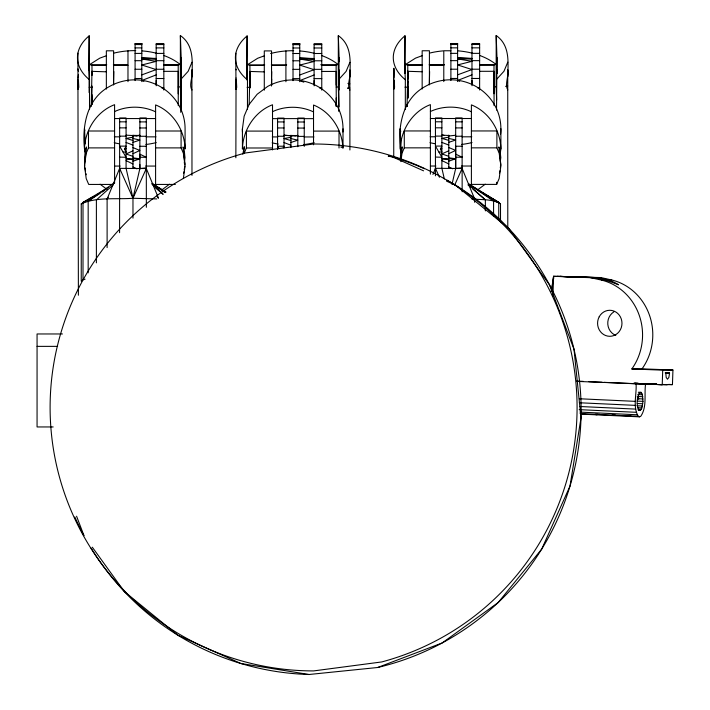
<?xml version="1.0" encoding="UTF-8"?>
<svg xmlns="http://www.w3.org/2000/svg" width="710" height="710" viewBox="0 0 710 710"><rect width="100%" height="100%" fill="white"/><g stroke="black" fill="none" stroke-linecap="round" stroke-linejoin="round"><path stroke-width="1.06" d="M88.777 70.246L89.185 35.828A57.474 36.095 0 0 0 89.522 79.777L89.522 109.304M91.98 75.278L91.98 71.346L106.42 71.817L106.349 71.346M132.974 218.148L132.974 198.267L139.87 168.518L139.87 164.507M146.358 207.293L146.313 167.879L139.87 168.518L119.635 168.35L107.112 199.013L107.112 247.604M146.313 157.274L139.87 154.168L139.87 157.274L146.313 157.274L146.313 156.732M191.975 175.379L191.913 69.82C193.466 76.352 188.47 84.534 191.975 90.001M249.876 87.996L249.92 71.444L264.351 71.914L264.289 71.444M249.911 87.002L249.902 82.111M249.92 79.307L249.92 71.444L249.166 104.379L244.142 116.174L242.43 128.821L242.43 149.1C242.793 130.17 254.633 111.568 272.516 104.769L272.516 149.925M349.906 149.97L349.844 69.917C351.397 76.44 346.4 84.623 349.915 90.09M404.585 73.494L404.984 35.784A57.474 36.095 0 0 0 405.33 79.724L405.33 109.251M407.655 98.663L407.788 71.302L422.219 71.772L422.157 71.302M407.788 93.551L407.788 89.957M407.788 79.165L407.788 71.302L407.034 106.411M451.977 184.405L455.678 168.465L455.678 146.233L462.121 146.233M462.157 191.753L462.121 167.826L455.678 168.465L435.443 168.297L432.931 174.429M455.678 157.221L462.121 157.221L462.121 156.679M507.783 228.558L507.73 69.766C508.972 76.307 504.473 84.454 507.783 89.948M656.475 384.234L645.603 383.826C644.023 394.352 647.2 406.981 640.74 416.317L639.488 416.841L638.272 416.317C632.503 406.644 636.861 394.316 636.071 383.826L656.342 384.128M642.976 401.363L642.408 394.795L641.228 392.39L639.745 392.39C636.604 397.52 636.204 404.993 639.009 410.336L640.491 410.336L641.875 407.93L642.976 401.363L637.482 401.106M435.425 175.823L435.443 168.297L439.446 177.278M496.787 73.591L496.893 69.704L496.911 73.591M91.945 85.945L91.803 104.237M246.849 79.813L246.849 69.305L246.725 77.186M271.628 85.315L271.681 78.996M78.437 71.169L77.931 69.145M91.838 104.397L91.945 94.59M236.128 69.926L235.871 69.243L235.942 78.002M339.007 76.023L338.998 90.028L339.034 89.291M407.717 97.811L407.788 88.768M407.788 90.126L407.771 81.969M91.838 104.663L91.945 96.205M407.735 98.042L407.788 65.098M407.726 98.264L407.788 92.975M404.629 73.041L404.7 69.163L404.744 73.05M89.105 92.584L89.185 35.828M247.462 79.866A57.474 36.095 0 0 1 247.115 35.926L246.716 62.64L247.462 79.866L247.462 109.402M181.156 70.902L181.041 69.757L181.068 89.93L181.156 57.492L180.375 35.553C194.283 45.36 192.295 61.814 191.975 76.653M180.722 112.304L181.156 57.492M338.661 111.31L339.096 57.581L338.315 35.642C352.213 45.449 350.225 61.903 349.906 76.742M496.53 110.068L496.964 57.439L496.184 35.5C510.082 45.307 508.094 61.761 507.783 76.6M91.98 73.858L91.989 74.79L91.98 71.346L91.226 106.464M113.511 84.703L113.813 71.532M271.424 85.892L271.752 71.621M429.319 84.65L429.621 71.479M88.874 69.9L88.892 69.216L88.927 69.9M552.904 296.123L553.578 276.296L600.837 277.566L611.763 279.98A56.188 52.646 89.4 0 1 642.053 368.836L672.938 370.034L672.45 384.589L662.235 384.705L576.484 381.385M656.297 384.305L640.837 383.826L662.235 384.705L662.714 370.158L672.938 370.034M78.446 74.381L77.931 79.058L78.393 295.218M339.025 69.846L339.034 83.807M669.574 373.034L668.864 377.418L667.462 379.229L666.184 377.418L665.785 373.034L669.574 373.034L665.181 372.874M243.69 153.573L244.267 146.695L242.847 154.177M400.715 160.566L402.339 146.943C400.875 147.92 400.848 154.851 400.369 157.531A14.555 0.444 82.7 0 1 400.742 160.327M551.643 291.624L553.578 276.296L590.613 277.69C600.261 277.876 609.588 281.284 618.49 284.781C601.911 273.758 578.854 278.515 560.11 276.217M185.008 164.347L183.029 146.997C184.502 147.973 184.529 154.904 185.008 157.584A14.555 0.444 -82.7 0 0 184.28 163.105M84.898 152.002C81.535 127.853 86.052 98.974 109.642 86.398A50.295 48.883 0 0 1 185.079 128.732L185.079 149.002C184.707 130.294 173.16 111.905 155.596 104.92L155.596 186.348M84.49 149.002C84.854 130.072 96.693 111.479 114.585 104.681L114.585 183.34M183.366 178.547L185.079 165.9L183.366 153.245L181.085 147.893L181.085 131.004L155.596 131.004M400.839 152.952C397.254 128.537 401.514 99.116 425.441 86.345A50.295 48.883 0 0 1 478.07 87.738A50.295 48.883 0 0 1 500.585 133.995M400.298 148.949C400.662 130.028 412.501 111.426 430.393 104.627L430.393 174.136M400.866 161.631L402.011 153.191L404.292 147.849L404.292 130.951L430.393 130.951M500.168 154.221L500.887 148.949L500.887 128.679M551.235 291.526L553.578 276.296L553.693 278.48M235.862 157.78L236.057 77.985M393.739 157.638L393.739 79.005C394.902 72.873 393.393 58.717 393.81 77.86M191.975 62.196L188.159 71.311L180.722 79.493M349.906 62.294L346.098 71.408L338.661 79.591M507.783 62.152L503.967 71.257L496.53 79.44M114.585 131.004L88.484 131.004L88.484 147.893L86.203 153.245L84.49 165.9L86.203 178.547L88.714 184.44L112.428 184.44M244.142 153.342L246.423 147.991L246.423 131.093L272.516 131.093M471.396 184.396L496.654 184.396L499.174 178.494L500.887 165.847L499.174 153.191L496.893 147.849L496.893 130.951L471.396 130.951M85.076 279.19L83.008 279.731L81.242 281.178L81.242 203.876C96.959 196.705 115.978 199.581 132.974 198.267L146.313 168.518L139.87 168.518M454.56 185.319L462.121 168.465L455.678 168.465M123.061 152.064L126.078 152.064L124.57 149.1L126.078 146.127L119.635 146.127L126.078 157.292L119.635 157.105M283.255 147.707L284.009 146.216L277.566 146.216L279.039 148.763M438.869 152.02L441.886 152.011L440.377 149.047L441.886 146.074L435.443 146.074L441.886 157.238L435.443 157.061M340.969 147.094L341.173 146.695L341.448 147.272M107.112 199.013L108.248 197.202M249.166 104.379L257.162 94.261L267.572 86.487A50.295 48.883 0 0 1 319.269 87.312A50.295 48.883 0 0 1 342.903 132.007M113.227 184.831L96.391 199.909L96.391 262.851M161.667 190.04L169.477 184.218M477.475 189.987L485.285 184.165M88.173 272.853L88.173 201.072L114.239 182.86M88.173 201.072L100.199 193.289M102.054 192.09L104.832 190.289M83.008 279.731L83.008 202.421L108.364 187.396M85.085 201.72L81.242 203.876L84.126 202.323M87.002 200.646L88.919 199.572M83.008 202.421L93.605 196.608M132.974 153.697L139.87 150.467L132.974 147.591M448.782 153.653L455.678 150.413L448.782 147.538M132.974 150.848L126.078 153.955L132.974 156.377M448.782 150.804L441.886 153.901L448.782 156.324M114.585 111.576C127.347 105.604 142.887 105.763 155.596 111.816M272.516 111.665C285.278 105.692 300.827 105.852 313.527 111.914M430.393 111.523C443.146 105.55 458.695 105.71 471.396 111.772M156.173 74.896L141.805 80.505L143.855 81.295M314.104 74.985L299.735 80.594L303.844 82.174M471.972 74.843L457.604 80.452L459.663 81.242M92.309 547.206L124.374 591.625L177.882 635.228L240.85 663.495L308.992 674.5L377.658 667.498L442.17 642.958L498.136 602.559L541.739 549.052L570.006 486.084L581.011 417.942L574.008 349.276L549.469 284.763L509.07 228.797L455.563 185.195L446.563 181.156M141.805 74.896L156.173 69.598L141.805 64.983L156.173 61.353L141.805 58.957M299.735 74.985L314.104 69.695L299.735 65.071L314.104 61.442L299.735 59.045M457.604 74.843L471.972 69.553L457.604 64.929L471.972 61.3L457.604 58.903M106.509 55.691L99.737 58.176L89.185 64.867L106.757 64.814M264.448 55.788L257.677 58.264L247.115 64.965L264.697 64.912M422.317 55.637L415.545 58.122L404.984 64.823L422.565 64.761M132.974 161.232L139.87 158.783L132.974 157.86M448.782 161.188L455.678 158.738L448.782 157.806M132.974 142.391L139.87 140.074L132.974 138.468M290.905 142.488L297.81 140.163L290.905 138.556M448.782 142.337L455.678 140.021L448.782 138.415M124.57 149.1L126.078 148.692M440.377 149.047L441.886 148.638M596.027 414.817L597.891 414.48L595.202 414.258M132.974 137.19L126.078 138.432L132.974 140.447M290.905 137.287L284.009 138.53L290.905 140.544M448.782 137.137L441.886 138.379L448.782 140.394M138.663 44.1L141.805 44.1L140.234 43.834L141.805 43.558L141.805 81.632M296.594 44.197L299.735 44.189L298.164 43.922L299.735 43.656L299.735 81.721M454.471 44.047L457.604 44.047L456.033 43.78L457.604 43.514L457.604 81.579M505.582 86.345L507.739 86.016M135.929 136.027L139.87 135.477L132.974 135.379M294.854 135.983L297.81 135.566L290.905 135.477M347.714 88.288L349.888 88.031L347.722 87.987M132.974 136.071L139.87 135.29M290.905 136.169L297.81 135.379M448.782 136.018L455.678 135.237M140.234 43.834L141.805 43.789M298.164 43.922L299.735 43.887M456.033 43.78L457.604 43.736M597.137 277.637L600.837 277.566M590.613 277.69L601.539 280.104L605.186 280.06M608.106 280.024L611.763 279.98M601.539 280.104A56.188 52.646 89.4 0 1 631.829 368.96L642.053 368.836M113.351 64.796L127.64 64.752M163.895 64.637L180.375 64.592A57.474 36.095 0 0 0 163.948 55.54M271.291 64.885L286.671 64.841M320.734 64.734L338.315 64.681A57.474 36.095 0 0 0 321.887 55.628M429.159 64.743L444.54 64.699M479.703 64.592L496.184 64.539A57.474 36.095 0 0 0 479.756 55.486M156.173 44.553L163.832 44.535M314.104 44.641L321.763 44.632M471.972 44.499L479.632 44.49M450.894 80.541L450.894 43.514L457.604 43.514M135.086 80.594L135.086 43.558L141.805 43.558M293.026 80.683L293.026 43.656L299.735 43.656M135.086 47.898L141.805 47.898M156.173 47.898L163.832 47.898M450.894 47.845L457.604 47.845M471.972 47.845L479.632 47.845M293.026 47.987L299.735 47.987M314.104 47.987L321.763 47.987M450.894 50.765L443.786 50.765L443.786 81.606M135.086 53.41L141.805 53.41M156.173 53.41L163.832 53.41M450.894 53.356L457.604 53.356M471.972 53.356L479.632 53.356M293.026 53.498L299.735 53.498M314.104 53.498L321.763 53.498M135.086 60.687L141.805 60.687M156.173 60.687L163.832 60.687M450.894 60.643L457.604 60.643M471.972 60.643L479.632 60.643M293.026 60.785L299.735 60.785M314.104 60.785L321.763 60.785M91.98 65.347L106.349 65.347M113.609 65.347L127.977 65.347M163.832 65.347L178.201 65.347M407.788 65.302L422.157 65.302M429.408 65.302L443.786 65.302M479.632 65.302L494 65.302M249.92 65.444L264.289 65.444M271.539 65.444L285.908 65.444M321.763 65.444L336.132 65.444M135.086 69.261L141.805 69.261M156.173 69.261L163.832 69.261M450.894 69.207L457.604 69.207M471.972 69.207L479.632 69.207M293.026 69.349L299.735 69.349M314.104 69.349L321.763 69.349M479.632 71.302L494 71.302L494.08 105.621M163.832 71.346L178.201 71.346L178.272 105.666M321.763 71.444L336.132 71.444L336.283 106.598L336.194 97.971M135.086 78.517L141.805 78.517M156.173 78.517L163.832 78.517M450.894 78.464L457.604 78.464M471.972 78.464L479.632 78.464M293.026 78.615L299.735 78.615M314.104 78.615L321.763 78.615M178.219 86.957L180.375 86.957L181.156 108.896L181.156 86.309M494.027 86.904L496.184 86.904L496.654 100.066M336.158 87.046L338.315 87.046L339.016 106.793M89.185 87.232L92.477 87.232M404.984 87.188L408.277 87.188M247.115 87.33L249.308 87.33M161.64 87.845L163.832 87.845M477.448 87.791L479.632 87.791M319.58 87.942L321.763 87.942M119.635 118.472L126.078 118.472M139.87 118.49L146.313 118.49M430.393 118.508L471.396 118.508M114.585 118.561L120.123 118.561M125.67 118.561L140.074 118.561M145.621 118.561L155.596 118.561M272.516 118.65L304.244 118.579M304.661 118.65L313.527 118.65M435.443 121.792L441.886 121.792M119.635 121.836L126.078 121.836M139.87 121.898L146.313 121.898M277.566 121.934L284.009 121.934M455.678 121.845L462.121 121.845M297.81 121.996L304.244 121.996M435.443 127.818L441.886 127.818M119.635 127.871L126.078 127.871M139.87 127.969L146.313 127.969M277.566 127.96L284.009 127.96M455.678 127.915L462.121 127.915M297.81 128.066L304.244 128.066M313.527 131.093L339.016 131.093L339.016 147.991M435.443 136.098L441.886 136.098M119.635 136.151L126.078 136.151M277.566 136.249L284.009 136.249M455.678 136.231L462.121 136.231M139.87 136.285L146.313 136.285M297.81 136.382L304.244 136.382M139.87 146.278L146.313 146.278M88.484 147.893L114.585 147.893M155.596 147.893L181.085 147.893M404.292 147.849L430.393 147.849M471.396 147.849L496.893 147.849M246.423 147.991L272.516 147.991M455.678 158.738L441.886 158.747L448.782 159.661M139.87 158.783L126.078 158.8L132.974 159.714M114.585 166.069L120.123 166.069M145.621 166.069L155.596 166.069M430.393 166.025L435.931 166.025M461.42 166.025L471.396 166.025M155.596 184.44L175.361 184.44M62.444 333.966L37.062 333.966L37.062 426.95L53.179 426.95M37.062 346.365L57.599 346.365M430.127 136.781L435.612 136.781M461.935 136.808L471.813 136.808M114.328 136.835L119.812 136.835M146.136 136.852L156.005 136.861M272.258 136.923L277.743 136.932M304.066 136.95L313.944 136.959M450.894 44.49L457.604 44.526L450.894 43.514M293.026 44.632L299.735 44.668L293.026 43.656M135.086 44.535L141.805 44.57L135.086 43.558M119.582 232.694L119.635 168.35L132.974 198.267L156.759 198.924M471.972 58.903L457.604 58.628L471.972 58.628L457.604 57.909L471.972 58.38M314.104 59.045L299.735 58.779L314.104 58.779L299.735 58.051L314.104 58.522M156.173 58.957L141.805 58.681L156.173 58.681L141.805 57.963L156.173 58.433M668.154 384.465L672.45 384.589L669.157 384.456M661.818 384.474L667.338 384.642L662.989 384.483M557.261 276.252L594.297 277.672M631.829 368.96L662.714 370.158M665.483 372.954L667.675 373.034M633.977 383.089L638.37 383.267M651.567 383.773L655.96 383.941M662.235 384.705L634.385 383.462M471.529 198.827C481.052 200.087 492.119 198.667 500.506 203.823L500.506 222.603M576.751 381.066L583.345 381.377M588.83 381.625L602.018 382.246M604.21 382.344L636.071 383.826M638.37 392.257L641.228 392.39M639.053 393.189L641.875 393.313M637.775 394.574L642.408 394.795M642.79 396.712L637.323 396.464L637.615 398.709L642.976 398.958M579.324 398.754L635.352 401.363M637.287 403.511L642.781 403.768M579.324 402.756L635.352 405.366M636.897 405.756L642.408 406.005M637.482 407.726L641.875 407.93M579.653 406.493L635.672 409.102M637.926 409.253L641.219 409.404M638.299 410.229L640.491 410.336M579.174 409.643L636.302 412.306M580.061 412.111L637.189 414.773M582.448 413.602L584.641 413.699M596.711 414.267L600.012 414.418M612.126 414.986L615.428 415.137M627.534 415.705L630.835 415.856M580.052 413.602L638.272 416.317M580.851 414.108L639.488 416.841M634.784 383.302L638.024 383.462L634.669 383.311M448.782 135.504L441.886 135.122L443.856 135.255M290.905 135.654L284.009 135.264L290.905 135.752M126.078 135.166L132.974 135.557M388.264 156.227L392.594 156.928L423.577 170.835M347.882 83.389L349.861 83.869M441.886 142.408L448.782 145.053M284.009 142.55L290.905 145.204M126.078 142.462L132.974 145.106M448.782 166.921L452.723 168.794M132.974 166.974L136.915 168.847M455.678 154.114L462.121 157.221M441.886 160.575L448.782 163.93M126.078 160.629L132.974 163.983M492.829 199.519L500.506 203.823L493.015 199.466M483.723 193.794L498.748 202.377L498.748 220.047M483.688 193.901L486.501 195.525M488.373 196.608L490.246 197.691M492.128 198.773L499.627 203.104M472.452 186.774L475.265 188.452M477.147 189.561L498.748 202.377L468.689 183.881M152.89 184.6L155.703 186.268M157.584 187.387L165.093 191.842M151.949 183.357L166.034 192.028M468.556 183.979L496.166 201.693M152.756 184.023L165.634 192.295M468.414 184.076L493.574 201.019L493.574 216.479M152.606 184.13L165.19 192.596M100.092 184.218L107.032 189.392M467.925 184.849L470.419 186.987M472.904 189.135L485.356 199.856L485.356 210.897M155.446 187.76L162.909 194.194M468.529 184.777L485.356 199.856M151.922 184.112L163.14 194.167M472.94 196.244L474.644 198.969L474.644 202.279M157.132 196.297L158.268 198.108M462.121 168.465L474.644 198.969M146.313 168.518L158.419 198.001M76.573 516.205L83.975 535.659A264.404 264.404 0 0 1 74.834 516.969M444.345 178.982L441.886 168.297L441.886 117.949L435.443 117.949L435.443 170.444M132.974 198.267L126.078 168.35L126.078 118.002L119.635 118.002L119.635 171.021M86.203 174.758L85.972 173.586M500.887 148.949C500.514 130.241 488.968 111.852 471.396 104.876L471.396 186.295M400.786 150.742L400.298 128.679L400.724 131.838M342.868 148.044C342.362 129.681 330.683 111.869 313.527 105.018L313.527 144.822M84.836 144.174L84.49 128.732L84.774 130.835M394.254 80.487L394.582 87.215L393.81 89.229L393.739 79.005M236.386 80.629L236.714 87.365L235.942 89.371L235.862 79.147M78.446 80.541L78.775 87.268L78.002 89.274L77.931 79.058M407.034 104.237L407.149 106.438M404.585 62.498L405.33 79.724M88.777 62.551L89.522 79.777M407.771 81.419L407.788 82.058M249.902 81.561L249.92 82.2M400.298 128.679L400.795 149.996M242.5 132.024L242.43 128.821L242.5 132.131M84.49 128.732L84.845 143.651M77.94 69.145L78.002 77.905M336.185 102.471L336.203 105.763M471.972 80.452L471.99 83.736M407.788 73.804L407.788 74.736M314.104 80.594L314.122 83.886M249.92 73.955L249.92 74.887M156.173 80.505L156.182 83.789M407.788 71.302L407.788 76.378M249.92 71.444L249.92 76.529M91.98 71.346L91.98 74.399M496.964 57.439L496.964 70.849M496.654 182.284L496.654 184.396M496.184 35.5L496.184 86.904M494 65.098L494 93.747M479.632 89.984L479.632 43.514L471.972 43.514L471.972 85.724M462.121 170.134L462.121 117.922L455.678 117.922L455.678 169.104M448.782 135.122L448.782 167.595M429.408 84.818L429.408 50.765L422.157 50.765L422.157 89.043M404.984 35.784L404.984 73.343M343.01 128.821L343.01 148.026M339.096 57.581L339.096 61.708M338.315 35.642L338.315 87.046M336.132 65.24L336.132 85.182M321.763 90.126L321.763 43.656L314.104 43.656L314.104 85.866M304.244 146.375L304.244 118.064L297.81 118.064L297.81 146.721M290.905 135.264L290.905 147.467M285.908 50.907L285.908 81.748M284.009 147.928L284.009 118.1L277.566 118.1L277.566 149.517M271.539 85.768L271.539 50.907L264.289 50.907L264.289 90.152M249.92 65.24L249.92 87.862M247.115 35.926L247.115 79.875M235.862 53.223L235.862 69.491M180.375 35.553L180.375 86.957M178.201 65.151L178.201 93.8M163.832 90.037L163.832 43.558L156.173 43.558L156.173 85.777M146.313 169.175L146.313 117.975L139.87 117.975L139.87 169.157M132.974 135.166L132.974 167.64M127.977 50.809L127.977 81.659M113.609 84.872L113.609 50.809L106.349 50.809L106.349 89.096M91.98 65.151L91.98 74.692M77.931 53.126L77.931 69.403M447.114 180.198A264.404 264.404 0 0 1 377.658 667.498M308.992 674.5A264.404 264.404 0 0 1 91.049 547.978M388.414 155.712A264.404 264.404 0 0 1 424.5 168.767M314.157 142.692A57.474 36.095 0 0 1 303.836 144.591M278.284 144.068A57.474 36.095 0 0 1 272.143 142.825M270.634 53.516A57.474 36.095 0 0 1 293.683 50.703M300.108 50.987A57.474 36.095 0 0 1 314.619 53.383M156.218 142.603A57.474 36.095 0 0 1 145.896 144.503M119.307 143.802A57.474 36.095 0 0 1 114.204 142.728M113.68 53.17A57.474 36.095 0 0 1 135.752 50.614M142.177 50.898A57.474 36.095 0 0 1 156.688 53.285M638.219 396.304A12.398 4.482 -90 0 1 638.672 399.295M615.801 335.404A13.02 12.203 89.5 0 1 607.804 324.301A13.02 12.203 89.5 0 1 613.839 311.894M184.76 166.14A14.555 0.444 -82.7 0 1 184.201 169.93M183.917 171.74A14.555 0.444 -82.7 0 1 183.668 173.231M85.511 170.87A14.555 0.444 82.7 0 1 85.058 167.844M84.809 166.14A14.555 0.444 82.7 0 1 84.561 164.347L86.54 146.997C85.076 147.973 85.04 154.904 84.561 157.584A14.555 0.444 82.7 0 1 85.058 161.223M500.319 167.791A14.555 0.444 -82.7 0 0 500.807 164.294L498.837 146.943C500.301 147.92 500.337 154.851 500.807 157.531A14.564 0.444 -82.7 0 0 500.319 161.268M499.867 170.826A14.555 0.444 -82.7 0 1 499.476 173.178M472.026 142.55A57.474 36.095 0 0 1 461.704 144.449M435.115 143.748A57.474 36.095 0 0 1 430.011 142.674M429.488 53.117A57.474 36.095 0 0 1 442.978 50.889M457.977 50.845A57.474 36.095 0 0 1 472.496 53.241M313.607 143.997L245.42 152.97A263.454 263.454 0 0 0 313.607 670.914L381.794 661.933A263.454 263.454 0 0 0 313.607 143.997M599.204 316.784A13.02 12.203 89.5 0 0 609.792 336.309A13.02 12.203 89.5 0 0 620.336 316.784A13.02 12.203 89.5 0 0 599.204 316.784"/></g></svg>
